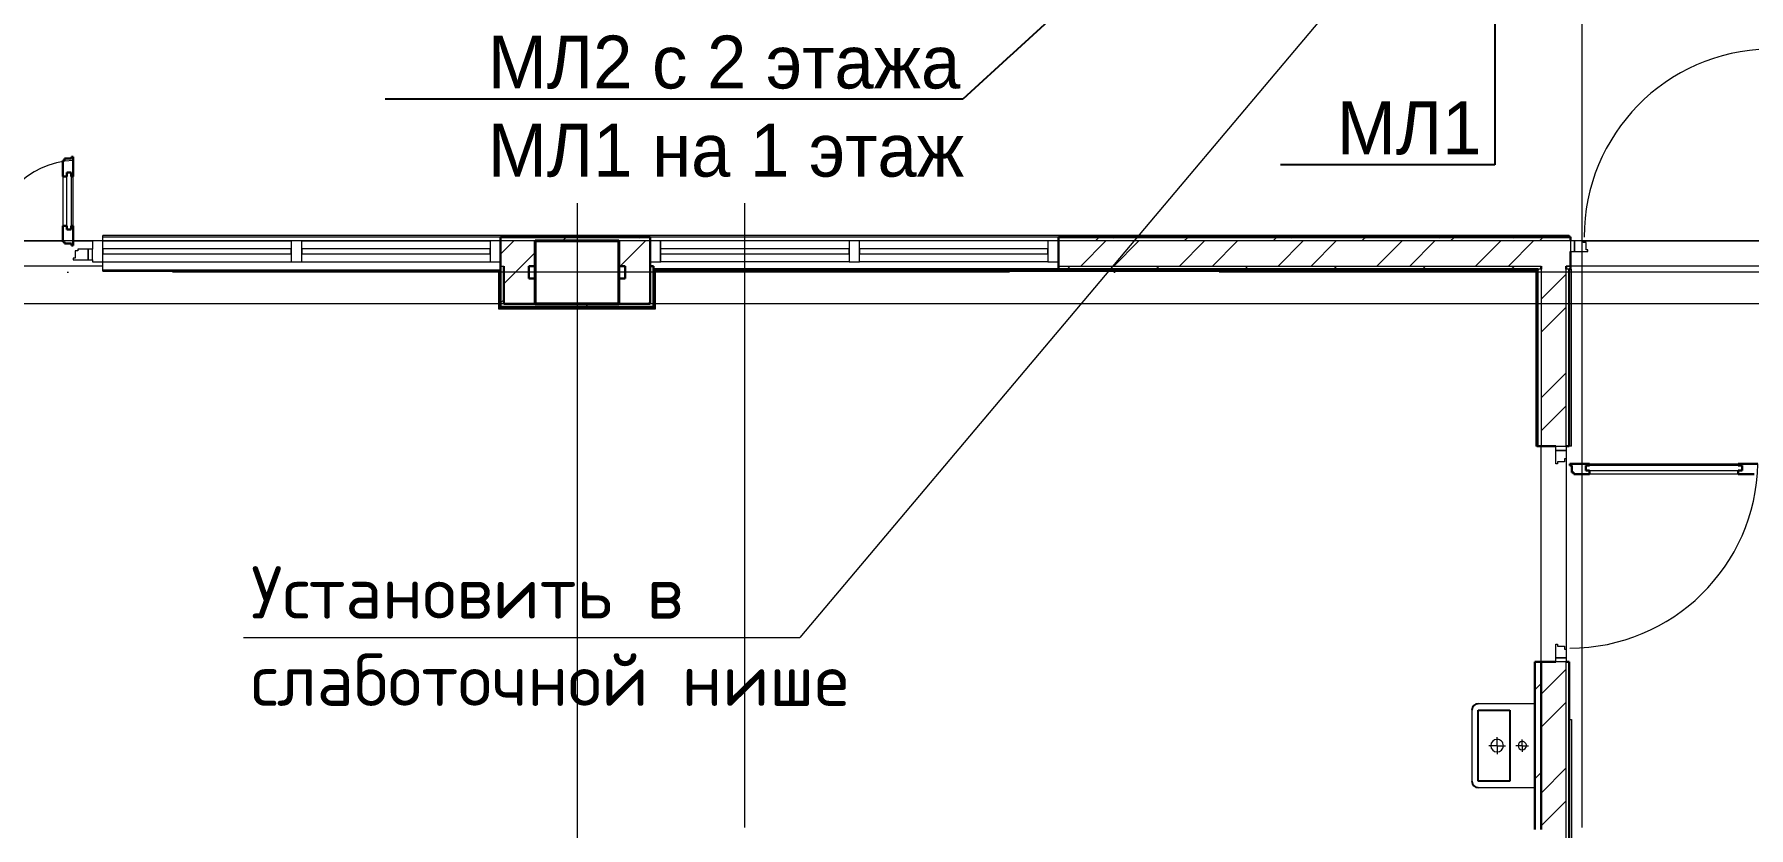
# Model space of a CAD drawing. Header units: millimetres. Extents: x -259793 to 503324, y -44556 to 93494.
# Drawn here: x 284353 to 292543, y -14265 to -10477 of the extents above; entities that cross this region are included whole.
import ezdxf
from ezdxf import colors
from ezdxf.entities.mleader import LeaderData, LeaderLine
from ezdxf.math import Vec2, Vec3

# ---------------------------------------------------------------- set-up
doc = ezdxf.new("R2010")
doc.units = ezdxf.units.MM
doc.linetypes.add('ADSK_Линия сетки', pattern=[25, 20, -2.5, 0, -2.5])
doc.linetypes.add('ADSK_Сверху', pattern=[450, 300, -150])
for name, color, linetype, lineweight in [('RC-Выноски', 7, 'Continuous', 0), ('Витраж', 7, 'Continuous', 9), ('Двери', 252, 'Continuous', 9), ('Линии', 7, 'Continuous', 9), ('Несущие колонны', 252, 'Continuous', 18), ('Ограждение', 252, 'Continuous', 9), ('Оси', 252, 'Continuous', 9), ('Панели витража', 252, 'Continuous', 9), ('Стены наружные', 7, 'Continuous', 18), ('Стены штриховка', 7, 'Continuous', 9)]:
    doc.layers.add(name, color=color, linetype=linetype, lineweight=lineweight)
doc.layers.add('Двери открывание', color=7, linetype='Continuous', lineweight=9, true_color=0xc0c0c0)
doc.layers.add('Радиофикация', color=7, linetype='Continuous')
doc.layers.add('Узлы', color=7, linetype='Continuous')
doc.styles.add('Mipgost_5', font='', dxfattribs={"height": 250})
doc.styles.get('Mipgost_5').set_extended_font_data('Mipgost')

# ---------------------------------------------------------------- blocks, each defined once
blk = doc.blocks.new('_None')
blk = doc.blocks.new('3 этаж')
at = {"layer": 'Витраж', "color": 251, "lineweight": 18, "true_color": 0x636466, "extrusion": (0, 0, -1)}
for p, q in [((284680.8, -11463.4), (284630.8, -11463.4)), ((284630.8, -11463.4), (284630.8, -11503.4)), ((284680.8, -11563.4), (284680.8, -11463.4)), ((285630.8, -11463.4), (285580.8, -11463.4)), ((285580.8, -11463.4), (285580.8, -11563.4)), ((285630.8, -11563.4), (285630.8, -11463.4)), ((286580.8, -11463.4), (286530.8, -11463.4)), ((286530.8, -11463.4), (286530.8, -11563.4)), ((286580.8, -11563.4), (286580.8, -11463.4)), ((287345.4, -11463.4), (287295.4, -11463.4)), ((287295.4, -11463.4), (287295.4, -11563.4)), ((287345.4, -11563.4), (287345.4, -11463.4)), ((288295.4, -11463.4), (288245.4, -11463.4)), ((288245.4, -11463.4), (288245.4, -11563.4)), ((288295.4, -11563.4), (288295.4, -11463.4)), ((289245.3, -11463.4), (289195.3, -11463.4)), ((289195.3, -11463.4), (289195.3, -11563.4)), ((289245.3, -11563.4), (289245.3, -11463.4)), ((284630.8, -11553.4), (284630.8, -11563.4)), ((284630.8, -11563.4), (284680.8, -11563.4)), ((285580.8, -11563.4), (285630.8, -11563.4)), ((286530.8, -11563.4), (286580.8, -11563.4)), ((287295.4, -11563.4), (287345.4, -11563.4)), ((288245.4, -11563.4), (288295.4, -11563.4)), ((289195.3, -11563.4), (289245.3, -11563.4))]:
    blk.add_line(p, q, dxfattribs=at)
at = {"layer": 'Витраж', "color": 251, "true_color": 0x636466}
for p, q in [((284680.8, -11463.4), (285580.8, -11463.4)), ((285630.8, -11463.4), (286530.8, -11463.4)), ((288245.4, -11463.4), (287345.5, -11463.4)), ((289195.3, -11463.4), (288295.4, -11463.4)), ((284680.8, -11563.4), (285580.8, -11563.4)), ((285630.8, -11563.4), (286530.8, -11563.4)), ((288245.4, -11563.4), (287345.5, -11563.4)), ((289195.3, -11563.4), (288295.4, -11563.4))]:
    blk.add_line(p, q, dxfattribs=at)
at = {"layer": 'Витраж', "color": 251, "lineweight": 18, "true_color": 0x636466}
for p, q in [((286580.8, -11463.4), (286530.8, -11463.4)), ((286530.8, -11463.4), (286530.8, -11563.4)), ((286580.8, -11563.4), (286580.8, -11463.4)), ((287345.5, -11463.4), (287295.5, -11463.4)), ((287295.5, -11463.4), (287295.5, -11563.4)), ((287345.5, -11563.4), (287345.5, -11463.4)), ((286530.8, -11563.4), (286580.8, -11563.4)), ((287295.5, -11563.4), (287345.5, -11563.4))]:
    blk.add_line(p, q, dxfattribs=at)
at = {"layer": 'Двери', "color": 251, "lineweight": 30, "true_color": 0x636466}
for p, q in [((284496.8, -11079.4), (284488.8, -11079.4)), ((284488.8, -11079.4), (284488.8, -11155.4)), ((284530.8, -11070.4), (284496.8, -11070.4)), ((284496.8, -11070.4), (284496.8, -11079.4)), ((284508.8, -11155.4), (284508.8, -11137.4)), ((284508.8, -11137.4), (284529.8, -11137.4)), ((284529.8, -11137.4), (284529.8, -11155.4)), ((284538.8, -11061.4), (284530.8, -11061.4)), ((284530.8, -11061.4), (284530.8, -11070.4)), ((284538.8, -11155.4), (284538.8, -11061.4)), ((284488.8, -11155.4), (284508.8, -11155.4)), ((284529.8, -11155.4), (284538.8, -11155.4)), ((284488.8, -11391.4), (284488.8, -11467.4)), ((284488.8, -11391.4), (284508.8, -11391.4)), ((284508.8, -11391.4), (284508.8, -11409.4)), ((284508.8, -11409.4), (284529.8, -11409.4)), ((284529.8, -11391.4), (284538.8, -11391.4)), ((284529.8, -11409.4), (284529.8, -11391.4)), ((284538.8, -11485.4), (284538.8, -11391.4)), ((284488.8, -11467.4), (284496.8, -11467.4)), ((284496.8, -11467.4), (284496.8, -11476.4)), ((284496.8, -11476.4), (284530.8, -11476.4)), ((284530.8, -11476.4), (284530.8, -11485.4)), ((284530.8, -11485.4), (284538.8, -11485.4)), ((291689.2, -12527.4), (291783.2, -12527.4)), ((291689.2, -12535.4), (291689.2, -12527.4)), ((291783.2, -12536.4), (291783.2, -12527.4)), ((292493.2, -12527.4), (292587.2, -12527.4)), ((292493.2, -12536.4), (292493.2, -12527.4)), ((291698.2, -12535.4), (291689.2, -12535.4)), ((291698.2, -12569.4), (291698.2, -12535.4)), ((291707.2, -12569.4), (291698.2, -12569.4)), ((291707.2, -12577.4), (291707.2, -12569.4)), ((291783.2, -12577.4), (291707.2, -12577.4)), ((291765.2, -12536.4), (291783.2, -12536.4)), ((291765.2, -12560.4), (291765.2, -12536.4)), ((291783.2, -12560.4), (291765.2, -12560.4)), ((291783.2, -12577.4), (291783.2, -12560.4)), ((292511.2, -12536.4), (292493.2, -12536.4)), ((292493.2, -12560.4), (292511.2, -12560.4)), ((292493.2, -12577.4), (292493.2, -12560.4)), ((292569.2, -12577.4), (292493.2, -12577.4)), ((292511.2, -12560.4), (292511.2, -12536.4))]:
    blk.add_line(p, q, dxfattribs=at)
at = {"layer": 'Двери', "color": 251, "true_color": 0x636466}
for p, q in [((284508.8, -11409.4), (284508.8, -11137.4)), ((284508.8, -11137.4), (284529.8, -11137.4)), ((284529.8, -11137.4), (284529.8, -11409.4)), ((284488.8, -11155.4), (284488.8, -11391.4)), ((284538.8, -11391.4), (284538.8, -11155.4)), ((284529.8, -11409.4), (284508.8, -11409.4)), ((291691.2, -11463.4), (291691.2, -11513.4)), ((291711.2, -11463.4), (291691.2, -11463.4)), ((291711.2, -11513.4), (291711.2, -11463.4)), ((291752.2, -11463.4), (291711.2, -11463.4)), ((291711.2, -11463.4), (291711.2, -11513.4)), ((291752.2, -11471.4), (291752.2, -11463.4)), ((284547.8, -11545.4), (284538.8, -11545.4)), ((284538.8, -11545.4), (284538.8, -11553.4)), ((284561.8, -11511.4), (284547.8, -11511.4)), ((284547.8, -11511.4), (284547.8, -11545.4)), ((284561.8, -11503.4), (284561.8, -11511.4)), ((284610.8, -11503.4), (284561.8, -11503.4)), ((284630.8, -11503.4), (284610.8, -11503.4)), ((284610.8, -11503.4), (284610.8, -11553.4)), ((284610.8, -11553.4), (284610.8, -11503.4)), ((284630.8, -11553.4), (284630.8, -11503.4)), ((291691.2, -11513.4), (291711.2, -11513.4)), ((291711.2, -11513.4), (291775.2, -11513.4)), ((291766.2, -11471.4), (291752.2, -11471.4)), ((291766.2, -11505.4), (291766.2, -11471.4)), ((291775.2, -11505.4), (291766.2, -11505.4)), ((291775.2, -11513.4), (291775.2, -11505.4)), ((284538.8, -11553.4), (284610.8, -11553.4)), ((284610.8, -11553.4), (284630.8, -11553.4)), ((291621.2, -12463.4), (291621.2, -12443.4)), ((291621.2, -12443.4), (291671.2, -12443.4)), ((291671.2, -12443.4), (291671.2, -12463.4)), ((291671.2, -12463.4), (291621.2, -12463.4)), ((291621.2, -12463.4), (291671.2, -12463.4)), ((291621.2, -12527.4), (291621.2, -12463.4)), ((291629.2, -12527.4), (291621.2, -12527.4)), ((291629.2, -12518.4), (291629.2, -12527.4)), ((291663.2, -12518.4), (291629.2, -12518.4)), ((291663.2, -12504.4), (291663.2, -12518.4)), ((291671.2, -12504.4), (291663.2, -12504.4)), ((291671.2, -12463.4), (291671.2, -12504.4)), ((291783.2, -12527.4), (292493.2, -12527.4)), ((291765.2, -12536.4), (291765.2, -12560.4)), ((292511.2, -12536.4), (291765.2, -12536.4)), ((291765.2, -12560.4), (292511.2, -12560.4)), ((292493.2, -12577.4), (291783.2, -12577.4)), ((292511.2, -12560.4), (292511.2, -12536.4)), ((291621.2, -13389.4), (291629.2, -13389.4)), ((291621.2, -13453.4), (291621.2, -13389.4)), ((291629.2, -13389.4), (291629.2, -13398.4)), ((291629.2, -13398.4), (291663.2, -13398.4)), ((291663.2, -13398.4), (291663.2, -13412.4)), ((291663.2, -13412.4), (291671.2, -13412.4)), ((291671.2, -13412.4), (291671.2, -13453.4)), ((291621.2, -13453.4), (291671.2, -13453.4)), ((291621.2, -13473.4), (291621.2, -13453.4)), ((291671.2, -13453.4), (291621.2, -13453.4)), ((291671.2, -13473.4), (291621.2, -13473.4)), ((291671.2, -13453.4), (291671.2, -13473.4))]:
    blk.add_line(p, q, dxfattribs=at)
at = {"layer": 'Двери открывание', "color": 251, "true_color": 0x636466}
for centre, radius, start, end in [((292655.2, -11445.4), 898, 91.14854, 180), ((284556.8, -11485.4), 406, 92.54104, 180), ((291689.2, -12509.4), 898, 270, 358.85146)]:
    blk.add_arc(centre, radius, start, end, dxfattribs=at)
at = {"layer": 'Линии', "color": 251, "linetype": 'ADSK_Сверху', "ltscale": 200, "true_color": 0x636466}
for p, q in [((294550.8, -11463.4), (261340.8, -11463.4)), ((294550.8, -11763.4), (261340.8, -11763.4))]:
    blk.add_line(p, q, dxfattribs=at)
at = {"layer": 'Несущие колонны', "color": 251, "lineweight": 40, "true_color": 0x636466}
for p, q in [((286745.8, -11463.4), (287145.8, -11463.4)), ((286745.8, -11763.4), (286745.8, -11463.4)), ((287145.8, -11463.4), (286745.8, -11463.4)), ((287145.8, -11463.4), (287145.8, -11763.4)), ((286745.8, -11583.4), (286745.8, -11763.4)), ((287145.8, -11763.4), (287145.8, -11583.4)), ((287145.8, -11763.4), (286745.8, -11763.4)), ((286745.8, -11763.4), (287145.8, -11763.4))]:
    blk.add_line(p, q, dxfattribs=at)
at = {"layer": 'Несущие колонны', "color": 251, "true_color": 0x636466}
for p, q in [((286745.8, -11463.4), (286745.8, -11583.4)), ((287145.8, -11583.4), (287145.8, -11463.4))]:
    blk.add_line(p, q, dxfattribs=at)
at = {"layer": 'Ограждение', "color": 251, "true_color": 0x636466}
for p, q in [((284680.8, -11443.4), (284680.8, -11438.4)), ((291686.2, -11438.4), (284680.8, -11438.4)), ((291686.2, -11438.4), (291686.2, -11443.5)), ((284680.8, -11608.4), (284680.8, -11603.4)), ((284680.8, -11608.4), (286570.8, -11608.4)), ((286570.8, -11608.4), (286575.8, -11603.4)), ((286570.8, -11608.4), (286570.8, -11788.4)), ((287320.8, -11608.4), (287315.8, -11603.4)), ((287320.8, -11788.4), (287320.8, -11608.4)), ((287320.8, -11608.4), (291526.2, -11608.4)), ((291526.2, -11608.4), (291531.2, -11603.4)), ((291526.2, -11608.4), (291526.2, -12443.4)), ((291691.2, -11598.4), (291696.2, -11598.4)), ((291696.2, -12443.4), (291696.2, -11598.4)), ((286570.8, -11788.4), (286575.8, -11783.4)), ((286570.8, -11788.4), (287320.8, -11788.4)), ((287320.8, -11788.4), (287315.8, -11783.4)), ((291531.2, -12443.4), (291526.2, -12443.4)), ((291696.2, -12443.4), (291686.2, -12443.4)), ((291686.2, -13748.4), (291696.2, -13748.4)), ((291696.2, -13748.4), (291696.2, -17583.5))]:
    blk.add_line(p, q, dxfattribs=at)
at = {"layer": 'Оси', "color": 251, "linetype": 'ADSK_Линия сетки', "ltscale": 200, "true_color": 0x636466}
for p, q in [((286945.8, 34587.2), (286945.8, -30119.6)), ((287745.8, -263.4), (287745.8, -31389.6)), ((291745.8, -263.4), (291745.8, -31389.6)), ((314013.1, -11613.4), (237073.5, -11613.4))]:
    blk.add_line(p, q, dxfattribs=at)
at = {"layer": 'Панели витража', "color": 251, "lineweight": 18, "true_color": 0x636466}
for p, q in [((285580.8, -11500.9), (284680.8, -11500.9)), ((284680.8, -11500.9), (284680.8, -11525.9)), ((284680.8, -11525.9), (285580.8, -11525.9)), ((285580.8, -11525.9), (285580.8, -11500.9)), ((286530.8, -11500.9), (285630.8, -11500.9)), ((285630.8, -11500.9), (285630.8, -11525.9)), ((285630.8, -11525.9), (286530.8, -11525.9)), ((286530.8, -11525.9), (286530.8, -11500.9)), ((288245.4, -11500.9), (287345.4, -11500.9)), ((287345.4, -11500.9), (287345.4, -11525.9)), ((287345.4, -11525.9), (288245.4, -11525.9)), ((288245.4, -11525.9), (288245.4, -11500.9)), ((289195.3, -11500.9), (288295.4, -11500.9)), ((288295.4, -11500.9), (288295.4, -11525.9)), ((288295.4, -11525.9), (289195.3, -11525.9)), ((289195.3, -11525.9), (289195.3, -11500.9))]:
    blk.add_line(p, q, dxfattribs=at)
at = {"layer": 'Стены наружные', "color": 251, "true_color": 0x636466}
for p, q in [((283272.8, -11463.4), (284488.8, -11463.4)), ((284538.8, -11463.4), (284630.8, -11463.4)), ((284680.8, -11463.4), (284680.8, -11443.4)), ((284680.8, -11443.4), (286580.8, -11443.4)), ((286745.8, -11583.4), (286745.8, -11463.4)), ((287145.8, -11463.4), (287145.8, -11583.4)), ((287295.5, -11443.4), (289245.3, -11443.4)), ((291752.2, -11463.4), (292660.2, -11463.4)), ((284680.8, -11583.4), (283080.8, -11583.4)), ((284680.8, -11603.4), (284680.8, -11563.4)), ((286575.8, -11603.4), (284680.8, -11603.4)), ((292721.2, -11583.4), (291691.2, -11583.4)), ((291551.2, -13473.4), (291551.2, -12443.4)), ((291671.2, -12504.4), (291671.2, -13412.4))]:
    blk.add_line(p, q, dxfattribs=at)
at = {"layer": 'Стены наружные', "color": 251, "lineweight": 30, "true_color": 0x636466}
for p, q in [((286580.8, -11443.4), (286580.8, -11778.4)), ((287295.5, -11443.4), (286580.8, -11443.4)), ((286745.8, -11463.4), (287145.8, -11463.4)), ((287295.5, -11763.4), (287295.5, -11443.4)), ((289245.3, -11443.4), (289245.3, -11598.4)), ((291691.2, -11443.4), (289245.3, -11443.4)), ((291691.2, -11463.4), (291691.2, -11443.4)), ((291691.2, -11583.4), (291691.2, -11513.4)), ((286575.8, -11603.4), (286575.8, -11783.4)), ((286580.8, -11603.4), (286575.8, -11603.4)), ((286595.8, -11583.4), (286595.8, -11763.4)), ((286715.8, -11583.4), (286745.8, -11583.4)), ((286715.8, -11643.4), (286715.8, -11583.4)), ((287145.8, -11583.4), (287175.5, -11583.4)), ((287175.5, -11583.4), (287175.5, -11643.4)), ((287310.8, -11583.4), (287295.8, -11583.4)), ((287295.8, -11583.4), (287295.8, -11763.4)), ((287310.8, -11583.4), (287310.8, -11778.4)), ((291536.2, -11598.4), (287310.8, -11598.4)), ((287315.8, -11783.4), (287315.8, -11603.4)), ((287315.8, -11603.4), (291531.2, -11603.4)), ((291531.2, -11603.4), (291531.2, -12443.4)), ((291536.2, -11598.4), (291536.2, -11603.4)), ((291551.2, -11583.4), (291551.2, -11598.4)), ((291671.2, -11583.4), (291671.2, -11598.4)), ((291686.2, -11598.4), (291691.2, -11598.4)), ((291686.2, -12443.4), (291686.2, -11598.4)), ((291691.2, -11598.4), (291691.2, -11583.4)), ((286745.8, -11643.4), (286715.8, -11643.4)), ((286745.8, -11763.4), (286745.8, -11643.4)), ((287175.5, -11643.4), (287145.8, -11643.4)), ((287145.8, -11643.4), (287145.8, -11763.4)), ((286575.8, -11783.4), (287315.8, -11783.4)), ((286580.8, -11778.4), (287310.8, -11778.4)), ((287295.8, -11763.4), (286595.8, -11763.4)), ((291531.2, -12443.4), (291621.2, -12443.4)), ((291671.2, -12443.4), (291686.2, -12443.4)), ((291621.2, -13473.4), (291521.2, -13473.4)), ((291521.2, -13473.4), (291521.2, -14273.4)), ((291551.2, -13473.4), (291551.2, -14273.4)), ((291686.2, -13473.4), (291671.2, -13473.4)), ((291686.2, -17583.4), (291686.2, -13473.4))]:
    blk.add_line(p, q, dxfattribs=at)
at = {"layer": 'Стены наружные', "color": 251, "linetype": 'Continuous', "lineweight": 9, "true_color": 0x636466}
for p, q in [((286580.8, -11526.4), (286643.7, -11463.4)), ((286608.7, -11448.4), (286613.7, -11443.4)), ((286679.4, -11448.4), (286684.4, -11443.4)), ((286750.1, -11448.4), (286755.1, -11443.4)), ((286820.8, -11448.4), (286825.8, -11443.4)), ((286876.5, -11463.4), (286891.5, -11448.4)), ((286891.5, -11448.4), (286896.5, -11443.4)), ((286962.3, -11448.4), (286967.3, -11443.4)), ((287033, -11448.4), (287038, -11443.4)), ((287103.7, -11448.4), (287108.7, -11443.4)), ((287152.4, -11583.4), (287272.4, -11463.4)), ((287174.4, -11448.4), (287179.4, -11443.4)), ((287245.1, -11448.4), (287250.1, -11443.4)), ((289295.7, -11448.4), (289300.7, -11443.4)), ((289352.5, -11583.4), (289472.5, -11463.4)), ((289366.4, -11448.4), (289371.4, -11443.4)), ((289422.1, -11463.4), (289437.1, -11448.4)), ((289437.1, -11448.4), (289442.1, -11443.4)), ((289507.8, -11448.4), (289512.8, -11443.4)), ((289509.7, -11583.4), (289629.7, -11463.4)), ((289578.6, -11448.4), (289583.6, -11443.4)), ((289649.3, -11448.4), (289654.3, -11443.4)), ((289720, -11448.4), (289725, -11443.4)), ((289790.7, -11448.4), (289795.7, -11443.4)), ((289824, -11583.4), (289944, -11463.4)), ((289846.4, -11463.4), (289861.4, -11448.4)), ((289861.4, -11448.4), (289866.4, -11443.4)), ((289932.1, -11448.4), (289937.1, -11443.4)), ((289981.1, -11583.4), (290101.1, -11463.4)), ((290002.8, -11448.4), (290007.8, -11443.4)), ((290073.5, -11448.4), (290078.5, -11443.4)), ((290144.2, -11448.4), (290149.2, -11443.4)), ((290215, -11448.4), (290220, -11443.4)), ((290270.7, -11463.4), (290285.7, -11448.4)), ((290285.7, -11448.4), (290290.7, -11443.4)), ((290295.4, -11583.4), (290415.4, -11463.4)), ((290356.4, -11448.4), (290361.4, -11443.4)), ((290427.1, -11448.4), (290432.1, -11443.4)), ((290452.6, -11583.4), (290572.6, -11463.4)), ((290497.8, -11448.4), (290502.8, -11443.4)), ((290568.5, -11448.4), (290573.5, -11443.4)), ((290639.2, -11448.4), (290644.2, -11443.4)), ((290694.9, -11463.4), (290709.9, -11448.4)), ((290709.9, -11448.4), (290714.9, -11443.4)), ((290766.9, -11583.4), (290886.9, -11463.4)), ((290780.6, -11448.4), (290785.6, -11443.4)), ((290851.3, -11448.4), (290856.3, -11443.4)), ((290922.1, -11448.4), (290927.1, -11443.4)), ((290924.1, -11583.4), (291044.1, -11463.4)), ((290992.8, -11448.4), (290997.8, -11443.4)), ((291063.5, -11448.4), (291068.5, -11443.4)), ((291119.2, -11463.4), (291134.2, -11448.4)), ((291134.2, -11448.4), (291139.2, -11443.4)), ((291204.9, -11448.4), (291209.9, -11443.4)), ((291238.4, -11583.4), (291358.4, -11463.4)), ((291275.6, -11448.4), (291280.6, -11443.4)), ((291346.3, -11448.4), (291351.3, -11443.4)), ((291395.5, -11583.4), (291515.5, -11463.4)), ((291417, -11448.4), (291422, -11443.4)), ((291487.7, -11448.4), (291492.7, -11443.4)), ((291543.5, -11463.4), (291558.5, -11448.4)), ((291558.5, -11448.4), (291563.5, -11443.4)), ((291629.2, -11448.4), (291634.2, -11443.4)), ((286680.9, -11583.4), (286745.8, -11518.6)), ((286575.8, -11622.8), (286580.8, -11617.8)), ((286620.9, -11643.4), (286680.9, -11583.4)), ((287372.9, -11603.4), (287377.9, -11598.4)), ((287443.7, -11603.4), (287448.7, -11598.4)), ((287514.4, -11603.4), (287519.4, -11598.4)), ((287585.1, -11603.4), (287590.1, -11598.4)), ((287655.8, -11603.4), (287660.8, -11598.4)), ((287726.5, -11603.4), (287731.5, -11598.4)), ((287797.2, -11603.4), (287802.2, -11598.4)), ((287867.9, -11603.4), (287872.9, -11598.4)), ((287938.6, -11603.4), (287943.6, -11598.4)), ((288009.3, -11603.4), (288014.3, -11598.4)), ((288080.1, -11603.4), (288085.1, -11598.4)), ((288150.8, -11603.4), (288155.8, -11598.4)), ((288221.5, -11603.4), (288226.5, -11598.4)), ((288292.2, -11603.4), (288297.2, -11598.4)), ((288362.9, -11603.4), (288367.9, -11598.4)), ((288433.6, -11603.4), (288438.6, -11598.4)), ((288504.3, -11603.4), (288509.3, -11598.4)), ((288575, -11603.4), (288580, -11598.4)), ((288645.7, -11603.4), (288650.7, -11598.4)), ((288716.4, -11603.4), (288721.4, -11598.4)), ((288787.2, -11603.4), (288792.2, -11598.4)), ((288857.9, -11603.4), (288862.9, -11598.4)), ((288928.6, -11603.4), (288933.6, -11598.4)), ((288999.3, -11603.4), (289004.3, -11598.4)), ((289070, -11603.4), (289075, -11598.4)), ((289140.7, -11603.4), (289145.7, -11598.4)), ((289211.4, -11603.4), (289216.4, -11598.4)), ((289282.1, -11603.4), (289287.1, -11598.4)), ((289287.1, -11598.4), (289302.1, -11583.4)), ((289352.8, -11603.4), (289357.8, -11598.4)), ((289423.6, -11603.4), (289428.6, -11598.4)), ((289494.3, -11603.4), (289499.3, -11598.4)), ((289565, -11603.4), (289570, -11598.4)), ((289635.7, -11603.4), (289640.7, -11598.4)), ((289706.4, -11603.4), (289711.4, -11598.4)), ((289711.4, -11598.4), (289726.4, -11583.4)), ((289777.1, -11603.4), (289782.1, -11598.4)), ((289847.8, -11603.4), (289852.8, -11598.4)), ((289918.5, -11603.4), (289923.5, -11598.4)), ((289989.2, -11603.4), (289994.2, -11598.4)), ((290060, -11603.4), (290065, -11598.4)), ((290130.7, -11603.4), (290135.7, -11598.4)), ((290135.7, -11598.4), (290150.7, -11583.4)), ((290201.4, -11603.4), (290206.4, -11598.4)), ((290272.1, -11603.4), (290277.1, -11598.4)), ((290342.8, -11603.4), (290347.8, -11598.4)), ((290413.5, -11603.4), (290418.5, -11598.4)), ((290484.2, -11603.4), (290489.2, -11598.4)), ((290554.9, -11603.4), (290559.9, -11598.4)), ((290559.9, -11598.4), (290574.9, -11583.4)), ((290625.6, -11603.4), (290630.6, -11598.4)), ((290696.3, -11603.4), (290701.3, -11598.4)), ((290767.1, -11603.4), (290772.1, -11598.4)), ((290837.8, -11603.4), (290842.8, -11598.4)), ((290908.5, -11603.4), (290913.5, -11598.4)), ((290979.2, -11603.4), (290984.2, -11598.4)), ((290984.2, -11598.4), (290999.2, -11583.4)), ((291049.9, -11603.4), (291054.9, -11598.4)), ((291120.6, -11603.4), (291125.6, -11598.4)), ((291191.3, -11603.4), (291196.3, -11598.4)), ((291262, -11603.4), (291267, -11598.4)), ((291332.7, -11603.4), (291337.7, -11598.4)), ((291403.5, -11603.4), (291408.5, -11598.4)), ((291408.5, -11598.4), (291423.5, -11583.4)), ((291474.2, -11603.4), (291479.2, -11598.4)), ((291531.2, -11617.1), (291536.2, -11612.1)), ((291551.2, -11742.1), (291671.2, -11622.1)), ((286575.8, -11693.5), (286580.8, -11688.5)), ((286595.8, -11668.6), (286620.9, -11643.4)), ((287310.8, -11665.6), (287315.8, -11660.6)), ((291531.2, -11687.8), (291536.2, -11682.8)), ((286575.8, -11764.2), (286580.8, -11759.2)), ((286580.8, -11759.2), (286595.8, -11744.2)), ((286627.3, -11783.4), (286632.3, -11778.4)), ((286698, -11783.4), (286703, -11778.4)), ((286768.7, -11783.4), (286773.7, -11778.4)), ((286839.4, -11783.4), (286844.4, -11778.4)), ((286910.1, -11783.4), (286915.1, -11778.4)), ((286980.8, -11783.4), (286985.8, -11778.4)), ((286985.8, -11778.4), (287000.8, -11763.4)), ((287051.5, -11783.4), (287056.5, -11778.4)), ((287122.2, -11783.4), (287127.2, -11778.4)), ((287192.9, -11783.4), (287197.9, -11778.4)), ((287263.7, -11783.4), (287268.7, -11778.4)), ((287286.7, -11763.4), (287295.5, -11754.6)), ((287310.8, -11736.3), (287315.8, -11731.3)), ((291531.2, -11758.5), (291536.2, -11753.5)), ((291551.2, -11899.2), (291671.2, -11779.2)), ((291531.2, -11829.2), (291536.2, -11824.2)), ((291531.2, -11899.9), (291536.2, -11894.9)), ((291531.2, -11970.6), (291536.2, -11965.6)), ((291531.2, -12041.4), (291536.2, -12036.4)), ((291531.2, -12112.1), (291536.2, -12107.1)), ((291551.2, -12213.5), (291671.2, -12093.5)), ((291531.2, -12182.8), (291536.2, -12177.8)), ((291531.2, -12253.5), (291536.2, -12248.5)), ((291551.2, -12370.7), (291671.2, -12250.7)), ((291531.2, -12324.2), (291536.2, -12319.2)), ((291531.2, -12394.9), (291536.2, -12389.9)), ((291551.2, -13627.9), (291671.2, -13507.9)), ((291521.2, -13607), (291551.2, -13577)), ((291551.2, -13785.1), (291671.2, -13665.1)), ((291521.2, -14031.3), (291551.2, -14001.3)), ((291551.2, -14099.4), (291671.2, -13979.4)), ((291551.2, -14256.5), (291671.2, -14136.5))]:
    blk.add_line(p, q, dxfattribs=at)
at = {"layer": 'Стены штриховка', "color": 251, "true_color": 0x636466}
for p, q in [((287295.5, -11448.4), (286580.8, -11448.4)), ((286745.8, -11463.4), (286580.8, -11463.4)), ((287295.5, -11463.4), (287145.8, -11463.4)), ((291691.2, -11448.4), (289245.3, -11448.4)), ((291691.2, -11463.4), (289245.3, -11463.4)), ((286580.8, -11583.4), (286595.8, -11583.4)), ((289245.3, -11583.4), (291551.2, -11583.4)), ((291551.2, -11598.4), (291536.2, -11598.4)), ((291536.2, -11603.4), (291536.2, -12443.4)), ((291551.2, -11598.4), (291551.2, -12443.4)), ((291671.2, -11583.4), (291691.2, -11583.4)), ((291691.2, -11583.4), (291671.2, -11583.4)), ((291671.2, -12443.4), (291671.2, -11598.4)), ((291686.2, -11598.4), (291671.2, -11598.4)), ((291671.2, -17583.4), (291671.2, -13473.4))]:
    blk.add_line(p, q, dxfattribs=at)
at = {"layer": 'Узлы', "color": 251, "lineweight": 9, "true_color": 0x636466}
for p, q in [((291521.2, -13673.4), (291251.2, -13673.4)), ((291221.2, -13703.4), (291221.2, -13873.4)), ((291341.2, -13873.4), (291341.2, -13833.4)), ((291221.2, -13873.4), (291221.2, -14043.4)), ((291341.2, -13873.4), (291301.2, -13873.4)), ((291341.2, -13873.4), (291341.2, -13913.4)), ((291341.2, -13873.4), (291381.2, -13873.4)), ((291461.2, -13873.4), (291431.2, -13873.4)), ((291461.2, -13873.4), (291461.2, -13843.4)), ((291461.2, -13873.4), (291461.2, -13903.4)), ((291461.2, -13873.4), (291491.2, -13873.4)), ((291251.2, -14073.4), (291521.2, -14073.4))]:
    blk.add_line(p, q, dxfattribs=at)
at = {"layer": 'Узлы', "color": 251, "true_color": 0x636466}
for p, q in [((291251.2, -14043.4), (291251.2, -13703.4)), ((291251.2, -13703.4), (291402.1, -13703.4)), ((291402.1, -13703.4), (291402.1, -14043.4)), ((291402.1, -14043.4), (291251.2, -14043.4))]:
    blk.add_line(p, q, dxfattribs=at)
for centre, start, end in [((291251.2, -13703.4), 90, 180), ((291251.2, -14043.4), 180, 270)]:
    blk.add_arc(centre, 30, start, end, dxfattribs=at)
at = {"layer": 'Узлы', "color": 251, "lineweight": 9, "true_color": 0x636466}
for centre, radius, start, end in [((291341.2, -13873.4), 30, 90, 180), ((291341.2, -13873.4), 30, 180, 270), ((291341.2, -13873.4), 30, 0, 90.00772), ((291341.2, -13873.4), 30, 270, 0), ((291461.2, -13873.4), 20, 90, 180), ((291461.2, -13873.4), 20, 180, 270), ((291461.2, -13873.4), 20, 0, 90.01158), ((291461.2, -13873.4), 20, 270, 0)]:
    blk.add_arc(centre, radius, start, end, dxfattribs=at)

msp = doc.modelspace()

# ---------------------------------------------------------------- linework, layer by layer
at = {"layer": 'Радиофикация', "color": 7, "lineweight": 9}
for p in [(290791.2579, -10058.91965), (285352.77821, -13356.81033)]:
    msp.add_line(p, (288009.77821, -13356.81033), dxfattribs=at)

# ---------------------------------------------------------------- block references
msp.add_blockref('3 этаж', (0, 0))

# ---------------------------------------------------------------- texts
at = {"layer": 'Радиофикация', "color": 7, "lineweight": 9, "insert": (285387.77821, -13016.81033), "char_height": 250, "width": 6351.5527543, "attachment_point": 1, "style": 'Mipgost_5'}
msp.add_mtext('{\\fISOCPEUR|b0|i0|c204|p34;\\C256;Установить в\\Pслаботочной нише}', dxfattribs=at)

# ---------------------------------------------------------------- next in the draw order: leaders
at = {"layer": 'RC-Выноски', "lineweight": 5}
ml = msp.add_multileader_mtext('Standard', dxfattribs=at)
ml.set_content('МЛ2 с 2 этажа\\PМЛ1 на 1 этаж ', color=256, style='Mipgost_5')
ml.set_leader_properties()
ml.set_arrow_properties(name='NONE')
ml.build(insert=Vec2(0, 0))
ml.multileader.update_dxf_attribs({"has_text_frame": 1, "text_left_attachment_type": 6, "text_right_attachment_type": 6, "dogleg_length": 2, "arrow_head_size": 404, "scale": 100})
ctx = ml.context
ctx.base_point, ctx.scale, ctx.char_height, ctx.arrow_head_size, ctx.landing_gap_size, ctx.plane_origin = Vec3(286418.87843, -10786.24733), 100, 252.5, 404, 101, Vec3(-186330.54955, -453275.61783)
ctx.left_attachment, ctx.right_attachment = 6, 6
notes = []
notes.append((ctx, [(1, (1, 1, 0), (288789.49272, -10786.24733), (-1, 0), 202, [(0, [(290470.85289, -9245.33442)], 0, [])])]))
ctx.mtext.insert, ctx.mtext.flow_direction = Vec3(286519.87843, -10483.24733), 5
ctx.mtext.has_bg_fill, ctx.mtext.bg_color, ctx.mtext.bg_scale_factor, ctx.mtext.bg_transparency, ctx.mtext.use_window_bg_color = 1, -1027028792, 1.5, 0, 1
for ctx, leaders in notes:
    for number, flags, end, landing, length, lines in leaders:
        leader = LeaderData()
        leader.index, (leader.has_last_leader_line, leader.has_dogleg_vector, leader.attachment_direction) = number, flags
        leader.last_leader_point, leader.dogleg_vector, leader.dogleg_length = Vec3(end), Vec3(landing), length
        for number, points, colour, breaks in lines:
            line = LeaderLine()
            line.index, line.vertices, line.color, line.breaks = number, Vec3.list(points), colors.encode_raw_color(colour), breaks
            leader.lines.append(line)
        ctx.leaders.append(leader)

# ---------------------------------------------------------------- next in the draw order: leaders
ml = msp.add_multileader_mtext('Standard', dxfattribs=at)
ml.set_content('МЛ1', color=256, style='Mipgost_5')
ml.set_leader_properties()
ml.build(insert=Vec2(0, 0))
ml.multileader.update_dxf_attribs({"has_text_frame": 1, "text_left_attachment_type": 6, "text_right_attachment_type": 6, "dogleg_length": 2, "arrow_head_size": 404, "scale": 100})
ctx = ml.context
ctx.base_point, ctx.scale, ctx.char_height, ctx.arrow_head_size, ctx.landing_gap_size, ctx.plane_origin = Vec3(290475.21807, -11100.89409), 100, 252.5, 404, 101, Vec3(-188268.52117, -453462.38891)
ctx.left_attachment, ctx.right_attachment = 6, 6
notes = []
notes.append((ctx, [(1, (1, 1, 0), (291330.11092, -11100.89409), (-1, 0), 202, [(0, [(291330.11092, -8407.14721)], 0, [])])]))
ctx.mtext.insert, ctx.mtext.flow_direction = Vec3(290576.21807, -10797.89409), 5
ctx.mtext.has_bg_fill, ctx.mtext.bg_color, ctx.mtext.bg_scale_factor, ctx.mtext.bg_transparency, ctx.mtext.use_window_bg_color = 1, -1027028792, 1.5, 0, 1
for ctx, leaders in notes:
    for number, flags, end, landing, length, lines in leaders:
        leader = LeaderData()
        leader.index, (leader.has_last_leader_line, leader.has_dogleg_vector, leader.attachment_direction) = number, flags
        leader.last_leader_point, leader.dogleg_vector, leader.dogleg_length = Vec3(end), Vec3(landing), length
        for number, points, colour, breaks in lines:
            line = LeaderLine()
            line.index, line.vertices, line.color, line.breaks = number, Vec3.list(points), colors.encode_raw_color(colour), breaks
            leader.lines.append(line)
        ctx.leaders.append(leader)

doc.saveas('drawing.dxf')
